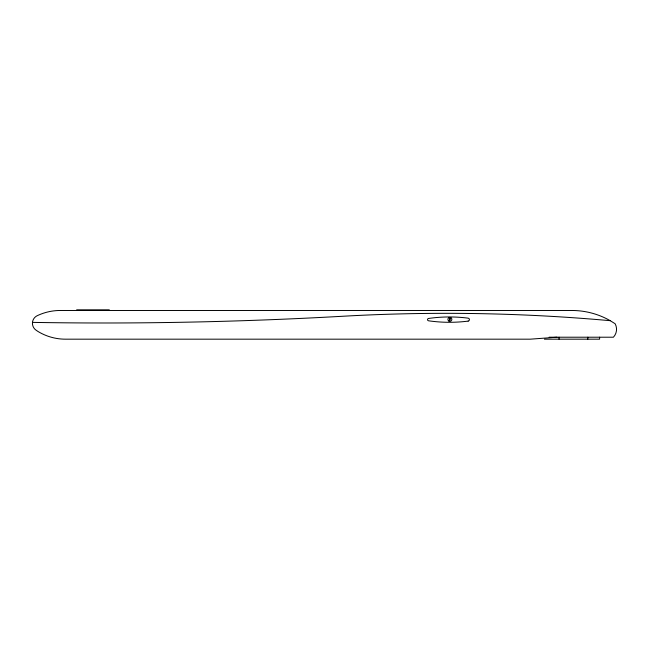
<?xml version="1.0" encoding="UTF-8"?>
<svg xmlns="http://www.w3.org/2000/svg" width="649" height="649" viewBox="0 0 649 649"><rect width="100%" height="100%" fill="white"/><g stroke="black" fill="none" stroke-linecap="round" stroke-linejoin="round"><path stroke-width="0.97" d="M556.964 337.212L530.282 339.176L65.46 339.176A52.837 52.837 0 0 1 37.926 331.436L36.125 330.227A8.38 8.38 0 0 1 32.45 322.804L32.653 321.377A8.38 8.38 0 0 1 36.936 315.844A53.551 53.551 0 0 1 60.308 310.482L571.826 310.482A77.336 77.336 0 0 1 610.222 320.687L615.098 323.713A11.487 11.487 0 0 1 613.402 337.212L549.103 337.212M76.639 309.824L109.308 309.824M544.422 339.176L599.603 339.176L599.603 337.212M32.507 322.383C135.99 324.143 239.538 322.066 342.867 316.25A1832.111 1832.111 0 0 1 610.222 320.687M587.824 337.212L587.824 339.176M559.049 337.212L559.049 339.176M468.14 321.109L467.369 321.206A146.869 146.869 0 0 1 428.527 320.793A1.176 1.176 0 0 1 428.527 318.464A146.869 146.869 0 0 1 468.14 318.148A1.493 1.493 0 0 1 468.14 321.109M450.049 318.042L449.789 320.338L450.049 318.042M448.873 321.044A1.971 1.971 0 0 0 451.85 319.389A1.971 1.971 0 0 0 448.93 317.637A1.971 1.971 0 0 0 448.873 321.044"/></g></svg>
